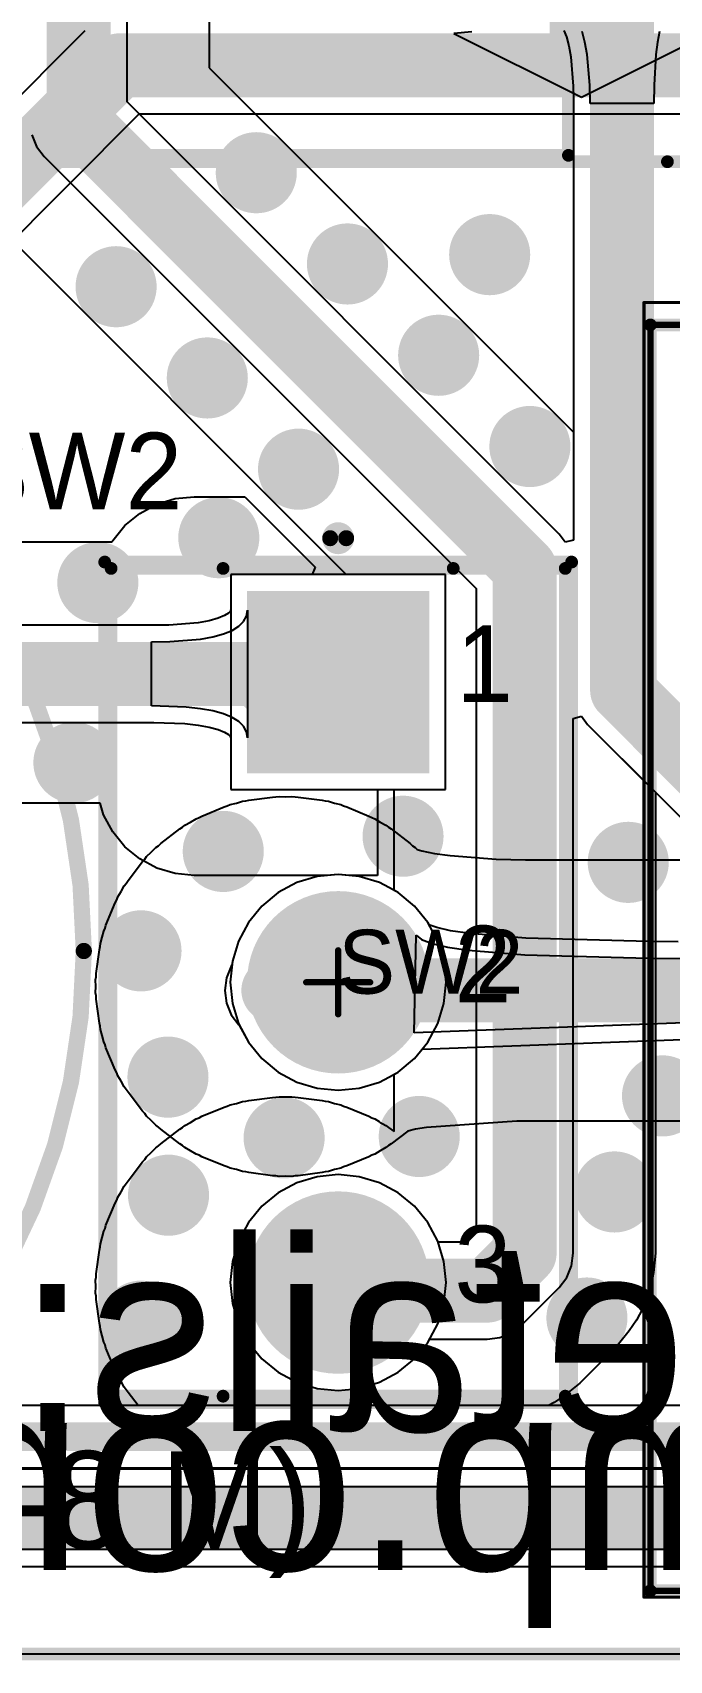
# Model space of a CAD drawing. Header units: millimetres. Extents: x 38.3 to 116.8, y 314 to 397.1.
# Drawn here: x 58.84 to 68.82, y 314 to 339.48 of the extents above; entities that cross this region are included whole.
import ezdxf

# ---------------------------------------------------------------- set-up
doc = ezdxf.new("R2010")
doc.units = ezdxf.units.MM
for name, color, linetype in [('BottomLayer', 5, 'Continuous'), ('BottomOverlay', 54, 'Continuous'), ('BottomSolder', 6, 'Continuous'), ('Mechanical1', 6, 'Continuous'), ('Mechanical13', 56, 'Continuous'), ('Mechanical15', 56, 'Continuous'), ('Mechanical2', 216, 'Continuous'), ('Mechanical3', 76, 'Continuous'), ('Mechanical4', 56, 'Continuous'), ('Mechanical5', 56, 'Continuous'), ('Mechanical6', 56, 'Continuous'), ('MultiLayer', 9, 'Continuous'), ('PadHoleLayer', 156, 'Continuous'), ('TopLayer', 1, 'Continuous'), ('TopOverlay', 2, 'Continuous'), ('TopSolder', 216, 'Continuous'), ('ViaHoleLayer', 16, 'Continuous')]:
    doc.layers.add(name, color=color, linetype=linetype)

# ---------------------------------------------------------------- blocks, each defined once
blk = doc.blocks.new('BOUR_3852A_282_103AL_3_V_57')
at = {"layer": 'Mechanical13', "const_width": 0.1}
for points in [[(-9.525, -19.11), (-9.525, 0.7)], [(-9.525, 0.7), (9.525, 0.7)], [(-9.525, -19.11), (9.525, -19.11)]]:
    blk.add_lwpolyline(points, dxfattribs=at)
at = {"layer": 'Mechanical13', "const_width": 0.05}
for points in [[(-9.55, 0.7, 1), (-9.5, 0.7, 1)], [(-9.55, 0.7, 1), (-9.5, 0.7, 1)], [(-9.55, -19.11, 1), (-9.5, -19.11, 1)], [(-9.55, -19.11, 1), (-9.5, -19.11, 1)]]:
    blk.add_lwpolyline(points, format="xyb", close=True, dxfattribs=at)
at = {"layer": 'Mechanical15', "const_width": 0.05}
for points in [[(-9.625, 1.05), (9.625, 1.05)], [(-9.625, -19.21), (-9.625, 1.05)], [(-9.625, -19.21), (9.625, -19.21)]]:
    blk.add_lwpolyline(points, dxfattribs=at)
at = {"layer": 'Mechanical15', "const_width": 0.025}
for points in [[(-9.637, 1.05, 1), (-9.613, 1.05, 1)], [(-9.637, 1.05, 1), (-9.613, 1.05, 1)], [(-9.637, -19.21, 1), (-9.613, -19.21, 1)], [(-9.637, -19.21, 1), (-9.613, -19.21, 1)]]:
    blk.add_lwpolyline(points, format="xyb", close=True, dxfattribs=at)
at = {"layer": 'TopOverlay', "const_width": 0.2}
for points in [[(-9.525, -19.11), (-9.525, 0.7)], [(-9.525, 0.7), (-7.7, 0.7)], [(-9.525, -19.11), (9.525, -19.11)]]:
    blk.add_lwpolyline(points, dxfattribs=at)
at = {"layer": 'TopOverlay', "const_width": 0.1}
for points in [[(-9.575, 0.7, 1), (-9.475, 0.7, 1)], [(-9.575, 0.7, 1), (-9.475, 0.7, 1)], [(-9.575, -19.11, 1), (-9.475, -19.11, 1)], [(-9.575, -19.11, 1), (-9.475, -19.11, 1)]]:
    blk.add_lwpolyline(points, format="xyb", close=True, dxfattribs=at)
blk = doc.blocks.new('SM_LP_5001_66')
at = {"layer": 'Mechanical13', "const_width": 0.2}
for points in [[(6.4, -5.6), (6.4, 5.6)], [(-6.4, -5.6), (6.4, -5.6)]]:
    blk.add_lwpolyline(points, dxfattribs=at)
at = {"layer": 'Mechanical13', "const_width": 0.1}
blk.add_lwpolyline([(6.35, -5.6, 1), (6.45, -5.6, 1)], format="xyb", close=True, dxfattribs=at)
blk.add_lwpolyline([(6.35, -5.6, 1), (6.45, -5.6, 1)], format="xyb", close=True, dxfattribs=at)
at = {"layer": 'Mechanical15', "const_width": 0.2}
blk.add_lwpolyline([(-8.5, -5.7), (8.5, -5.7)], dxfattribs=at)
at = {"layer": 'Mechanical5', "const_width": 0.2}
blk.add_lwpolyline([(-7.95, -5.7), (7.95, -5.7)], dxfattribs=at)
at = {"layer": 'Mechanical5', "const_width": 0.1}
blk.add_lwpolyline([(7.9, -5.7, 1), (8, -5.7, 1)], format="xyb", close=True, dxfattribs=at)
at = {"layer": 'TopOverlay', "const_width": 0.2}
for points in [[(6.4, -5.6), (6.4, -3.4)], [(-6.4, -5.6), (6.4, -5.6)]]:
    blk.add_lwpolyline(points, dxfattribs=at)
at = {"layer": 'TopOverlay', "const_width": 0.1}
blk.add_lwpolyline([(6.35, -5.6, 1), (6.45, -5.6, 1)], format="xyb", close=True, dxfattribs=at)
blk.add_lwpolyline([(6.35, -5.6, 1), (6.45, -5.6, 1)], format="xyb", close=True, dxfattribs=at)
blk = doc.blocks.new('FP_A101SDCQ04_MFG_68')
at = {"layer": 'BottomLayer', "const_width": 1.427}
for points in [[(-0.714, 0, 1), (0.714, 0, 1)], [(-0.714, -4.699, 1), (0.714, -4.699, 1)]]:
    blk.add_lwpolyline(points, format="xyb", close=True, dxfattribs=at)
at = {"layer": 'BottomLayer'}
blk.add_solid([(-1.427, 3.272), (1.427, 3.272), (-1.427, 6.126), (1.427, 6.126)], dxfattribs=at)
at = {"layer": 'BottomSolder', "const_width": 1.427}
for points in [[(-0.714, 0, 1), (0.714, 0, 1)], [(-0.714, -4.699, 1), (0.714, -4.699, 1)]]:
    blk.add_lwpolyline(points, format="xyb", close=True, dxfattribs=at)
at = {"layer": 'BottomSolder'}
blk.add_solid([(-1.427, 3.272), (1.427, 3.272), (-1.427, 6.126), (1.427, 6.126)], dxfattribs=at)
at = {"layer": 'Mechanical2', "const_width": 0.2}
for points in [[(-3.556, 6.477), (3.556, 6.477)], [(-3.556, -6.477), (-3.556, 6.477)], [(3.556, -6.477), (3.556, 6.477)], [(-3.556, -6.477), (3.556, -6.477)]]:
    blk.add_lwpolyline(points, dxfattribs=at)
at = {"layer": 'Mechanical2', "const_width": 0.1}
for points in [[(-3.606, 6.477, 1), (-3.506, 6.477, 1)], [(-3.606, 6.477, 1), (-3.506, 6.477, 1)], [(3.506, 6.477, 1), (3.606, 6.477, 1)], [(3.506, 6.477, 1), (3.606, 6.477, 1)], [(-3.606, -6.477, 1), (-3.506, -6.477, 1)], [(-3.606, -6.477, 1), (-3.506, -6.477, 1)], [(3.506, -6.477, 1), (3.606, -6.477, 1)], [(3.506, -6.477, 1), (3.606, -6.477, 1)]]:
    blk.add_lwpolyline(points, format="xyb", close=True, dxfattribs=at)
at = {"layer": 'Mechanical3', "const_width": 0.2}
for points in [[(-3.656, 6.577), (3.656, 6.577)], [(-3.656, -6.577), (-3.656, 6.577)], [(3.656, -6.577), (3.656, 6.577)], [(-3.656, -6.577), (3.656, -6.577)]]:
    blk.add_lwpolyline(points, dxfattribs=at)
at = {"layer": 'Mechanical3', "const_width": 0.1}
for points in [[(-3.706, 6.577, 1), (-3.606, 6.577, 1)], [(-3.706, 6.577, 1), (-3.606, 6.577, 1)], [(3.606, 6.577, 1), (3.706, 6.577, 1)], [(3.606, 6.577, 1), (3.706, 6.577, 1)], [(-3.706, -6.577, 1), (-3.606, -6.577, 1)], [(-3.706, -6.577, 1), (-3.606, -6.577, 1)], [(3.606, -6.577, 1), (3.706, -6.577, 1)], [(3.606, -6.577, 1), (3.706, -6.577, 1)]]:
    blk.add_lwpolyline(points, format="xyb", close=True, dxfattribs=at)
at = {"layer": 'Mechanical4', "const_width": 0.2}
for points in [[(-3.656, 6.577), (3.656, 6.577)], [(-3.656, -6.577), (-3.656, 6.577)], [(3.656, -6.577), (3.656, 6.577)], [(-3.656, -6.577), (3.656, -6.577)]]:
    blk.add_lwpolyline(points, dxfattribs=at)
at = {"layer": 'Mechanical4', "const_width": 0.1}
for points in [[(-3.706, 6.577, 1), (-3.606, 6.577, 1)], [(-3.706, 6.577, 1), (-3.606, 6.577, 1)], [(3.606, 6.577, 1), (3.706, 6.577, 1)], [(3.606, 6.577, 1), (3.706, 6.577, 1)], [(-3.706, -6.577, 1), (-3.606, -6.577, 1)], [(-3.706, -6.577, 1), (-3.606, -6.577, 1)], [(3.606, -6.577, 1), (3.706, -6.577, 1)], [(3.606, -6.577, 1), (3.706, -6.577, 1)]]:
    blk.add_lwpolyline(points, format="xyb", close=True, dxfattribs=at)
at = {"layer": 'Mechanical6', "const_width": 0.1}
for points in [[(0, -0.5), (0, 0.5)], [(-0.5, 0), (0.5, 0)]]:
    blk.add_lwpolyline(points, dxfattribs=at)
at = {"layer": 'Mechanical6', "const_width": 0.05}
for points in [[(-0.025, 0.5, 1), (0.025, 0.5, 1)], [(-0.525, 0, 1), (-0.475, 0, 1)], [(0.475, 0, 1), (0.525, 0, 1)], [(-0.025, -0.5, 1), (0.025, -0.5, 1)]]:
    blk.add_lwpolyline(points, format="xyb", close=True, dxfattribs=at)
at = {"layer": 'MultiLayer', "const_width": 1.427}
for points in [[(-0.714, 0, 1), (0.714, 0, 1)], [(-0.714, -4.699, 1), (0.714, -4.699, 1)]]:
    blk.add_lwpolyline(points, format="xyb", close=True, dxfattribs=at)
at = {"layer": 'MultiLayer'}
blk.add_solid([(-1.427, 3.272), (1.427, 3.272), (-1.427, 6.126), (1.427, 6.126)], dxfattribs=at)
at = {"layer": 'PadHoleLayer', "const_width": 0.927}
for points in [[(-0.464, 4.699, 1), (0.464, 4.699, 1)], [(-0.464, 0, 1), (0.464, 0, 1)], [(-0.464, -4.699, 1), (0.464, -4.699, 1)]]:
    blk.add_lwpolyline(points, format="xyb", close=True, dxfattribs=at)
at = {"layer": 'TopLayer', "const_width": 1.427}
for points in [[(-0.714, 0, 1), (0.714, 0, 1)], [(-0.714, -4.699, 1), (0.714, -4.699, 1)]]:
    blk.add_lwpolyline(points, format="xyb", close=True, dxfattribs=at)
at = {"layer": 'TopLayer'}
blk.add_solid([(-1.427, 3.272), (1.427, 3.272), (-1.427, 6.126), (1.427, 6.126)], dxfattribs=at)
at = {"layer": 'TopOverlay'}
for points, const_width in [([(0.125, 6.95, 1), (-0.125, 6.95, 1)], 0.25), ([(-0.188, 6.95, 1), (-0.063, 6.95, 1)], 0.125), ([(0.063, 6.95, 1), (0.188, 6.95, 1)], 0.125), ([(-3.606, 6.477, 1), (-3.506, 6.477, 1)], 0.1), ([(-3.606, 6.477, 1), (-3.506, 6.477, 1)], 0.1), ([(-1.852, 6.477, 1), (-1.752, 6.477, 1)], 0.1), ([(1.752, 6.477, 1), (1.852, 6.477, 1)], 0.1), ([(3.506, 6.477, 1), (3.606, 6.477, 1)], 0.1), ([(3.506, 6.477, 1), (3.606, 6.477, 1)], 0.1), ([(-3.606, -6.477, 1), (-3.506, -6.477, 1)], 0.1), ([(-3.606, -6.477, 1), (-3.506, -6.477, 1)], 0.1), ([(-1.852, -6.477, 1), (-1.752, -6.477, 1)], 0.1), ([(1.752, -6.477, 1), (1.852, -6.477, 1)], 0.1), ([(3.506, -6.477, 1), (3.606, -6.477, 1)], 0.1), ([(3.506, -6.477, 1), (3.606, -6.477, 1)], 0.1)]:
    blk.add_lwpolyline(points, format="xyb", close=True, dxfattribs=dict(at, const_width=const_width))
at = {"layer": 'TopOverlay', "const_width": 0.2}
for points in [[(-3.556, 6.477), (-1.802, 6.477)], [(-3.556, -6.477), (-3.556, 6.477)], [(1.802, 6.477), (3.556, 6.477)], [(3.556, -6.477), (3.556, 6.477)], [(-3.556, -6.477), (-1.802, -6.477)], [(1.802, -6.477), (3.556, -6.477)]]:
    blk.add_lwpolyline(points, dxfattribs=at)
at = {"layer": 'TopSolder', "const_width": 1.427}
for points in [[(-0.714, 0, 1), (0.714, 0, 1)], [(-0.714, -4.699, 1), (0.714, -4.699, 1)]]:
    blk.add_lwpolyline(points, format="xyb", close=True, dxfattribs=at)
at = {"layer": 'TopSolder'}
blk.add_solid([(-1.427, 3.272), (1.427, 3.272), (-1.427, 6.126), (1.427, 6.126)], dxfattribs=at)
at = {"layer": 'Mechanical4'}
blk.add_text('SW2', height=1, dxfattribs=at).set_placement((0, -0.178))
blk = doc.blocks.new('GX_8_86')
at = {"layer": 'Mechanical1'}
for points, const_width in [([(8.625, -3.87, 1), (-12.375, -3.87, 1)], 0.254), ([(8.561, -3.87, 1), (8.688, -3.87, 1)], 0.127)]:
    blk.add_lwpolyline(points, format="xyb", close=True, dxfattribs=dict(at, const_width=const_width))

msp = doc.modelspace()

# ---------------------------------------------------------------- linework, layer by layer
at = {"layer": 'BottomLayer'}
for p, q in [((59.66, 339.501), (56.739, 336.58)), ((65.722, 339.488), (65.437, 339.463)), ((65.437, 339.463), (67.437, 338.463)), ((67.437, 338.463), (69.437, 339.463)), ((67.437, 338.463), (67.437, 338.463)), ((67.437, 338.463), (67.437, 338.463)), ((67.437, 338.463), (67.437, 338.463)), ((67.437, 338.463), (67.437, 338.463)), ((67.437, 338.463), (67.437, 338.463)), ((67.437, 338.463), (67.437, 338.463)), ((67.437, 338.463), (67.437, 338.463)), ((67.437, 338.463), (67.437, 338.463)), ((67.437, 338.463), (67.437, 338.463)), ((67.437, 338.463), (67.437, 338.463)), ((58.038, 335.727), (60.513, 338.202)), ((60.513, 338.202), (98.364, 338.202)), ((65.308, 330.992), (61.946, 330.992)), ((61.946, 330.992), (61.946, 327.63)), ((65.308, 327.63), (65.308, 330.992)), ((61.946, 327.63), (65.308, 327.63)), ((61.889, 327.372), (61.935, 327.393)), ((61.935, 327.393), (62.033, 327.416)), ((62.033, 327.416), (62.129, 327.445)), ((62.129, 327.445), (62.179, 327.45)), ((62.179, 327.45), (62.228, 327.461)), ((62.228, 327.461), (62.601, 327.51)), ((62.601, 327.51), (62.651, 327.512)), ((62.651, 327.512), (62.701, 327.52)), ((62.701, 327.52), (62.801, 327.517)), ((62.801, 327.517), (62.902, 327.52)), ((62.902, 327.52), (62.951, 327.512)), ((62.951, 327.512), (63.002, 327.51)), ((63.002, 327.51), (63.374, 327.461)), ((63.374, 327.461), (63.423, 327.45)), ((63.423, 327.45), (63.473, 327.445)), ((63.473, 327.445), (63.57, 327.416)), ((63.57, 327.416), (63.668, 327.393)), ((63.668, 327.393), (63.713, 327.372)), ((61.228, 327.072), (61.316, 327.119)), ((61.316, 327.119), (61.402, 327.172)), ((61.402, 327.172), (61.449, 327.19)), ((61.449, 327.19), (61.493, 327.214)), ((61.493, 327.214), (61.841, 327.358)), ((61.841, 327.358), (61.889, 327.372)), ((63.713, 327.372), (63.762, 327.358)), ((63.762, 327.358), (64.109, 327.214)), ((64.109, 327.214), (64.153, 327.19)), ((64.153, 327.19), (64.2, 327.172)), ((64.2, 327.172), (64.286, 327.119)), ((64.286, 327.119), (64.374, 327.072)), ((60.848, 326.785), (61.146, 327.013)), ((61.146, 327.013), (61.189, 327.04)), ((61.189, 327.04), (61.228, 327.072)), ((64.374, 327.072), (64.413, 327.04)), ((64.413, 327.04), (64.456, 327.013)), ((64.456, 327.013), (64.754, 326.785)), ((60.628, 326.579), (60.701, 326.647)), ((60.701, 326.647), (60.77, 326.721)), ((60.77, 326.721), (60.811, 326.75)), ((60.811, 326.75), (60.848, 326.785)), ((64.754, 326.785), (64.791, 326.75)), ((64.791, 326.75), (64.832, 326.721)), ((64.832, 326.721), (64.862, 326.689)), ((64.862, 326.689), (64.936, 326.669)), ((64.936, 326.669), (65.133, 326.63)), ((65.133, 326.63), (65.383, 326.596)), ((60.336, 326.203), (60.564, 326.501)), ((60.564, 326.501), (60.599, 326.538)), ((60.599, 326.538), (60.628, 326.579)), ((65.383, 326.596), (66.102, 326.541)), ((66.102, 326.541), (66.562, 326.531)), ((66.562, 326.531), (80.051, 326.531)), ((60.23, 326.032), (60.277, 326.121)), ((60.277, 326.121), (60.309, 326.16)), ((60.309, 326.16), (60.336, 326.203)), ((62.981, 326.173), (62.689, 326.017)), ((62.981, 326.173), (62.689, 326.017)), ((63.297, 326.269), (62.981, 326.173)), ((63.297, 326.269), (62.981, 326.173)), ((63.627, 326.301), (63.297, 326.269)), ((63.627, 326.301), (63.297, 326.269)), ((63.957, 326.269), (63.627, 326.301)), ((63.957, 326.269), (63.627, 326.301)), ((64.273, 326.173), (63.957, 326.269)), ((64.273, 326.173), (63.957, 326.269)), ((64.565, 326.017), (64.273, 326.173)), ((64.565, 326.017), (64.273, 326.173)), ((59.991, 325.508), (60.135, 325.855)), ((60.135, 325.855), (60.159, 325.9)), ((60.159, 325.9), (60.176, 325.947)), ((60.176, 325.947), (60.23, 326.032)), ((62.689, 326.017), (62.433, 325.806)), ((62.689, 326.017), (62.433, 325.806)), ((64.821, 325.806), (64.565, 326.017)), ((64.821, 325.806), (64.565, 326.017)), ((62.433, 325.806), (62.222, 325.55)), ((62.433, 325.806), (62.222, 325.55)), ((65.032, 325.55), (64.821, 325.806)), ((65.032, 325.55), (64.821, 325.806)), ((59.933, 325.316), (59.956, 325.414)), ((59.956, 325.414), (59.977, 325.46)), ((59.977, 325.46), (59.991, 325.508)), ((62.222, 325.55), (62.066, 325.258)), ((62.222, 325.55), (62.066, 325.258)), ((64.815, 323.821), (64.849, 325.349)), ((64.849, 325.349), (64.933, 325.28)), ((65.047, 325.521), (65.032, 325.55)), ((65.047, 325.521), (65.032, 325.55)), ((65.065, 325.507), (65.047, 325.521)), ((65.065, 325.507), (65.047, 325.521)), ((65.171, 325.467), (65.065, 325.507)), ((65.171, 325.467), (65.065, 325.507)), ((65.388, 325.418), (65.171, 325.467)), ((65.388, 325.418), (65.171, 325.467)), ((65.694, 325.374), (65.388, 325.418)), ((65.694, 325.374), (65.388, 325.418)), ((66.566, 325.302), (65.694, 325.374)), ((66.566, 325.302), (65.694, 325.374)), ((59.838, 324.748), (59.887, 325.121)), ((59.887, 325.121), (59.899, 325.17)), ((59.899, 325.17), (59.904, 325.22)), ((59.904, 325.22), (59.933, 325.316)), ((62.066, 325.258), (61.97, 324.942)), ((62.066, 325.258), (61.97, 324.942)), ((64.933, 325.28), (65.097, 325.218)), ((65.097, 325.218), (65.341, 325.163)), ((65.341, 325.163), (65.664, 325.116)), ((65.664, 325.116), (66.552, 325.043)), ((68.487, 325.248), (66.566, 325.302)), ((68.487, 325.248), (66.566, 325.302)), ((68.949, 325.246), (68.487, 325.248)), ((68.949, 325.246), (68.487, 325.248)), ((61.952, 324.865), (61.876, 324.682)), ((61.952, 324.865), (61.876, 324.682)), ((61.964, 324.881), (61.952, 324.865)), ((61.964, 324.881), (61.952, 324.865)), ((61.97, 324.942), (61.964, 324.881)), ((61.97, 324.942), (61.964, 324.881)), ((66.552, 325.043), (68.482, 324.989)), ((68.482, 324.989), (69.286, 324.985)), ((59.828, 324.648), (59.837, 324.698)), ((59.832, 324.548), (59.828, 324.648)), ((59.837, 324.698), (59.838, 324.748)), ((61.876, 324.682), (61.85, 324.485)), ((61.876, 324.682), (61.85, 324.485)), ((59.828, 324.447), (59.832, 324.548)), ((59.837, 324.398), (59.828, 324.447)), ((59.838, 324.347), (59.837, 324.398)), ((59.887, 323.975), (59.838, 324.347)), ((61.85, 324.485), (61.876, 324.288)), ((61.85, 324.485), (61.876, 324.288)), ((61.876, 324.288), (61.952, 324.105)), ((61.876, 324.288), (61.952, 324.105)), ((61.952, 324.105), (62.073, 323.947)), ((61.952, 324.105), (62.073, 323.947)), ((59.899, 323.926), (59.887, 323.975)), ((59.904, 323.875), (59.899, 323.926)), ((59.933, 323.779), (59.904, 323.875)), ((62.073, 323.947), (62.078, 323.943)), ((62.073, 323.947), (62.078, 323.943)), ((62.078, 323.943), (62.222, 323.674)), ((62.078, 323.943), (62.222, 323.674)), ((69.19, 323.985), (64.815, 323.821)), ((59.956, 323.681), (59.933, 323.779)), ((59.977, 323.635), (59.956, 323.681)), ((59.991, 323.587), (59.977, 323.635)), ((60.135, 323.24), (59.991, 323.587)), ((62.222, 323.674), (62.433, 323.418)), ((62.222, 323.674), (62.433, 323.418)), ((64.821, 323.418), (64.944, 323.567)), ((64.821, 323.418), (64.944, 323.567)), ((64.944, 323.567), (69.154, 323.724)), ((64.944, 323.567), (69.154, 323.724)), ((62.433, 323.418), (62.689, 323.207)), ((62.433, 323.418), (62.689, 323.207)), ((64.565, 323.207), (64.821, 323.418)), ((64.565, 323.207), (64.821, 323.418)), ((60.159, 323.196), (60.135, 323.24)), ((60.176, 323.148), (60.159, 323.196)), ((60.23, 323.063), (60.176, 323.148)), ((60.277, 322.974), (60.23, 323.063)), ((62.689, 323.207), (62.981, 323.051)), ((62.689, 323.207), (62.981, 323.051)), ((62.981, 323.051), (63.297, 322.955)), ((62.981, 323.051), (63.297, 322.955)), ((63.957, 322.955), (64.273, 323.051)), ((63.957, 322.955), (64.273, 323.051)), ((64.273, 323.051), (64.565, 323.207)), ((64.273, 323.051), (64.565, 323.207)), ((60.309, 322.935), (60.277, 322.974)), ((60.336, 322.893), (60.309, 322.935)), ((60.564, 322.595), (60.336, 322.893)), ((63.297, 322.955), (63.627, 322.923)), ((63.297, 322.955), (63.627, 322.923)), ((63.627, 322.923), (63.957, 322.955)), ((63.627, 322.923), (63.957, 322.955)), ((60.599, 322.558), (60.564, 322.595)), ((60.628, 322.517), (60.599, 322.558)), ((60.701, 322.448), (60.628, 322.517)), ((60.77, 322.375), (60.701, 322.448)), ((60.811, 322.345), (60.77, 322.375)), ((60.848, 322.311), (60.811, 322.345)), ((61.146, 322.082), (60.848, 322.311)), ((64.719, 322.284), (64.456, 322.082)), ((64.84, 322.313), (64.719, 322.284)), ((65.009, 322.342), (64.84, 322.313)), ((66.426, 322.439), (65.009, 322.342)), ((80.899, 322.439), (66.426, 322.439)), ((61.189, 322.056), (61.146, 322.082)), ((61.228, 322.024), (61.189, 322.056)), ((61.316, 321.976), (61.228, 322.024)), ((64.374, 322.024), (64.286, 321.976)), ((64.413, 322.056), (64.374, 322.024)), ((64.456, 322.082), (64.413, 322.056)), ((61.402, 321.923), (61.316, 321.976)), ((61.449, 321.905), (61.402, 321.923)), ((61.493, 321.882), (61.449, 321.905)), ((61.841, 321.738), (61.493, 321.882)), ((64.109, 321.882), (63.762, 321.738)), ((64.153, 321.905), (64.109, 321.882)), ((64.2, 321.923), (64.153, 321.905)), ((64.286, 321.976), (64.2, 321.923)), ((61.889, 321.723), (61.841, 321.738)), ((61.935, 321.702), (61.889, 321.723)), ((62.033, 321.68), (61.935, 321.702)), ((62.129, 321.65), (62.033, 321.68)), ((62.179, 321.645), (62.129, 321.65)), ((62.228, 321.634), (62.179, 321.645)), ((62.601, 321.585), (62.228, 321.634)), ((62.651, 321.583), (62.601, 321.585)), ((62.701, 321.575), (62.651, 321.583)), ((62.801, 321.578), (62.701, 321.575)), ((62.902, 321.575), (62.801, 321.578)), ((62.951, 321.583), (62.902, 321.575)), ((63.002, 321.585), (62.951, 321.583)), ((63.297, 321.57), (62.981, 321.474)), ((63.374, 321.634), (63.002, 321.585)), ((63.627, 321.602), (63.297, 321.57)), ((63.423, 321.645), (63.374, 321.634)), ((63.473, 321.65), (63.423, 321.645)), ((63.57, 321.68), (63.473, 321.65)), ((63.668, 321.702), (63.57, 321.68)), ((63.957, 321.57), (63.627, 321.602)), ((63.713, 321.723), (63.668, 321.702)), ((63.762, 321.738), (63.713, 321.723)), ((64.273, 321.474), (63.957, 321.57)), ((62.689, 321.318), (62.433, 321.107)), ((62.981, 321.474), (62.689, 321.318)), ((64.565, 321.318), (64.273, 321.474)), ((64.821, 321.107), (64.565, 321.318)), ((62.433, 321.107), (62.222, 320.851)), ((65.032, 320.851), (64.821, 321.107)), ((62.222, 320.851), (62.066, 320.559)), ((65.188, 320.559), (65.032, 320.851)), ((62.066, 320.559), (61.97, 320.243)), ((65.284, 320.243), (65.188, 320.559)), ((61.97, 320.243), (61.938, 319.913)), ((65.316, 319.913), (65.284, 320.243)), ((61.938, 319.913), (61.97, 319.583)), ((65.284, 319.583), (65.316, 319.913)), ((61.97, 319.583), (62.066, 319.267)), ((65.188, 319.267), (65.284, 319.583)), ((62.066, 319.267), (62.222, 318.975)), ((65.032, 318.975), (65.188, 319.267)), ((62.222, 318.975), (62.433, 318.719)), ((64.821, 318.719), (65.032, 318.975)), ((62.433, 318.719), (62.689, 318.508)), ((64.565, 318.508), (64.821, 318.719)), ((62.689, 318.508), (62.981, 318.352)), ((64.273, 318.352), (64.565, 318.508)), ((62.981, 318.352), (63.297, 318.256)), ((63.297, 318.256), (63.627, 318.224)), ((63.627, 318.224), (63.957, 318.256)), ((63.957, 318.256), (64.273, 318.352)), ((76.52, 316.991), (46.797, 316.991)), ((46.482, 315.469), (76.835, 315.469)), ((106.738, 314.099), (39.495, 314.098))]:
    msp.add_line(p, q, dxfattribs=at)
at = {"layer": 'BottomLayer', "const_width": 1}
for points in [[(67.437, 338.963), (67.437, 356.235)], [(57.277, 336.042), (60.198, 338.963)], [(60.198, 338.963), (67.437, 338.963)], [(67.437, 338.963), (98.679, 338.963)], [(62.611, 324.485), (80.899, 324.485)], [(46.482, 316.23), (76.835, 316.23)]]:
    msp.add_lwpolyline(points, dxfattribs=at)
at = {"layer": 'BottomLayer'}
for points, const_width in [([(59.948, 338.963, 1), (60.448, 338.963, 1)], 0.5), ([(59.948, 338.963, 1), (60.448, 338.963, 1)], 0.5), ([(67.187, 338.963, 1), (67.687, 338.963, 1)], 0.5), ([(67.187, 338.963, 1), (67.687, 338.963, 1)], 0.5), ([(67.187, 338.963, 1), (67.687, 338.963, 1)], 0.5), ([(62.027, 337.282, 1), (62.662, 337.282, 1)], 0.635), ([(65.682, 336, 1), (66.317, 336, 1)], 0.635), ([(63.455, 335.854, 1), (64.09, 335.854, 1)], 0.635), ([(59.832, 335.498, 1), (60.467, 335.498, 1)], 0.635), ([(64.883, 334.425, 1), (65.518, 334.425, 1)], 0.635), ([(61.26, 334.07, 1), (61.895, 334.07, 1)], 0.635), ([(66.312, 332.997, 1), (66.947, 332.997, 1)], 0.635), ([(62.689, 332.642, 1), (63.324, 332.642, 1)], 0.635), ([(61.44, 331.57, 1), (62.075, 331.57, 1)], 0.635), ([(59.546, 330.867, 1), (60.181, 330.867, 1)], 0.635), ([(59.171, 328.049, 1), (59.806, 328.049, 1)], 0.635), ([(64.326, 326.898, 1), (64.96, 326.898, 1)], 0.635), ([(61.51, 326.66, 1), (62.145, 326.66, 1)], 0.635), ([(67.852, 326.489, 1), (68.487, 326.489, 1)], 0.635), ([(60.222, 325.104, 1), (60.857, 325.104, 1)], 0.635), ([(62.361, 324.485, 1), (62.861, 324.485, 1)], 0.5), ([(60.644, 323.128, 1), (61.279, 323.128, 1)], 0.635), ([(68.389, 322.834, 1), (69.024, 322.834, 1)], 0.635), ([(62.463, 322.177, 1), (63.098, 322.177, 1)], 0.635), ([(64.579, 322.199, 1), (65.214, 322.199, 1)], 0.635), ([(60.653, 321.28, 1), (61.288, 321.28, 1)], 0.635), ([(67.637, 321.331, 1), (68.272, 321.331, 1)], 0.635), ([(67.205, 319.358, 1), (67.84, 319.358, 1)], 0.635), ([(60.218, 319.308, 1), (60.853, 319.308, 1)], 0.635)]:
    msp.add_lwpolyline(points, format="xyb", close=True, dxfattribs=dict(at, const_width=const_width))
at = {"layer": 'Mechanical1', "const_width": 0.2}
msp.add_lwpolyline([(39.494, 314.099), (106.738, 314.099)], dxfattribs=at)
at = {"layer": 'MultiLayer', "const_width": 0.635}
for points in [[(62.027, 337.282, 1), (62.662, 337.282, 1)], [(65.682, 336, 1), (66.317, 336, 1)], [(63.455, 335.854, 1), (64.09, 335.854, 1)], [(59.832, 335.498, 1), (60.467, 335.498, 1)], [(64.883, 334.425, 1), (65.518, 334.425, 1)], [(61.26, 334.07, 1), (61.895, 334.07, 1)], [(66.312, 332.997, 1), (66.947, 332.997, 1)], [(62.689, 332.642, 1), (63.324, 332.642, 1)], [(61.44, 331.57, 1), (62.075, 331.57, 1)], [(59.546, 330.867, 1), (60.181, 330.867, 1)], [(59.171, 328.049, 1), (59.806, 328.049, 1)], [(64.326, 326.898, 1), (64.96, 326.898, 1)], [(61.51, 326.66, 1), (62.145, 326.66, 1)], [(67.852, 326.489, 1), (68.487, 326.489, 1)], [(60.222, 325.104, 1), (60.857, 325.104, 1)], [(60.644, 323.128, 1), (61.279, 323.128, 1)], [(68.389, 322.834, 1), (69.024, 322.834, 1)], [(62.463, 322.177, 1), (63.098, 322.177, 1)], [(64.579, 322.199, 1), (65.214, 322.199, 1)], [(60.653, 321.28, 1), (61.288, 321.28, 1)], [(67.637, 321.331, 1), (68.272, 321.331, 1)], [(67.205, 319.358, 1), (67.84, 319.358, 1)], [(60.218, 319.308, 1), (60.853, 319.308, 1)]]:
    msp.add_lwpolyline(points, format="xyb", close=True, dxfattribs=at)
at = {"layer": 'TopLayer'}
for p, q in [((60.324, 338.389), (60.324, 343.662)), ((60.324, 338.389), (60.324, 343.662)), ((61.609, 343.662), (61.609, 338.922)), ((67.16, 339.509), (67.201, 339.409)), ((67.201, 339.409), (67.239, 339.27)), ((67.492, 339.327), (67.447, 339.492)), ((68.661, 339.492), (68.629, 339.327)), ((67.239, 339.27), (67.27, 339.098)), ((67.27, 339.098), (67.308, 338.639)), ((67.527, 339.132), (67.492, 339.327)), ((67.567, 338.652), (67.527, 339.132)), ((68.604, 339.132), (68.576, 338.652)), ((68.629, 339.327), (68.604, 339.132)), ((61.609, 338.922), (67.311, 333.219)), ((67.308, 338.639), (67.311, 338.452)), ((67.572, 338.367), (67.567, 338.652)), ((68.576, 338.652), (68.572, 338.367)), ((67.086, 331.627), (60.324, 338.389)), ((67.086, 331.627), (60.324, 338.389)), ((67.311, 338.452), (67.311, 331.531)), ((68.572, 338.367), (67.572, 338.367)), ((58.828, 337.877), (58.904, 337.694)), ((58.828, 337.877), (58.904, 337.694)), ((58.904, 337.694), (59.025, 337.536)), ((58.904, 337.694), (59.025, 337.536)), ((59.025, 337.536), (65.787, 330.774)), ((59.025, 337.536), (65.787, 330.774)), ((63.751, 330.992), (58.116, 336.627)), ((67.311, 333.219), (67.311, 331.531)), ((60.52, 331.951), (60.786, 332.093)), ((60.786, 332.093), (61.074, 332.181)), ((61.074, 332.181), (61.374, 332.21)), ((61.374, 332.21), (62.167, 332.21)), ((62.167, 332.21), (63.267, 331.109)), ((60.096, 331.527), (60.288, 331.76)), ((60.288, 331.76), (60.52, 331.951)), ((55.372, 331.506), (60.085, 331.506)), ((60.085, 331.506), (60.096, 331.527)), ((67.184, 331.498), (67.086, 331.627)), ((67.184, 331.498), (67.086, 331.627)), ((67.311, 331.531), (67.184, 331.498)), ((67.311, 331.531), (67.184, 331.498)), ((65.308, 330.992), (61.946, 330.992)), ((61.946, 330.992), (61.946, 330.451)), ((63.219, 330.992), (61.946, 330.992)), ((61.946, 330.992), (61.946, 330.451)), ((63.267, 331.109), (63.219, 330.992)), ((65.308, 330.992), (63.751, 330.992)), ((65.308, 327.63), (65.308, 330.992)), ((65.308, 327.63), (65.308, 330.992)), ((65.787, 330.774), (65.787, 320.687)), ((65.787, 330.774), (65.787, 320.687)), ((61.946, 330.451), (61.942, 330.426)), ((61.946, 330.451), (61.942, 330.426)), ((62.191, 330.343), (62.206, 330.438)), ((62.206, 330.438), (62.206, 328.438)), ((60.788, 330.199), (55.35, 330.199)), ((60.788, 330.199), (55.35, 330.199)), ((60.976, 330.202), (60.788, 330.199)), ((60.976, 330.202), (60.788, 330.199)), ((61.436, 330.24), (60.976, 330.202)), ((61.436, 330.24), (60.976, 330.202)), ((61.608, 330.271), (61.436, 330.24)), ((61.608, 330.271), (61.436, 330.24)), ((61.747, 330.309), (61.608, 330.271)), ((61.747, 330.309), (61.608, 330.271)), ((61.848, 330.35), (61.747, 330.309)), ((61.848, 330.35), (61.747, 330.309)), ((61.909, 330.388), (61.848, 330.35)), ((61.909, 330.388), (61.848, 330.35)), ((61.935, 330.414), (61.909, 330.388)), ((61.935, 330.414), (61.909, 330.388)), ((61.942, 330.426), (61.935, 330.414)), ((61.942, 330.426), (61.935, 330.414)), ((61.966, 330.118), (62.071, 330.183)), ((62.071, 330.183), (62.146, 330.258)), ((62.146, 330.258), (62.191, 330.343)), ((60.703, 329.938), (60.989, 329.943)), ((60.703, 328.938), (60.703, 329.938)), ((60.989, 329.943), (61.47, 329.983)), ((61.47, 329.983), (61.665, 330.018)), ((61.665, 330.018), (61.83, 330.063)), ((61.83, 330.063), (61.966, 330.118)), ((61.244, 328.918), (60.703, 328.938)), ((61.47, 328.893), (61.244, 328.918)), ((55.665, 328.677), (60.74, 328.677)), ((55.665, 328.677), (60.74, 328.677)), ((60.74, 328.677), (61.225, 328.66)), ((60.74, 328.677), (61.225, 328.66)), ((61.225, 328.66), (61.432, 328.637)), ((61.225, 328.66), (61.432, 328.637)), ((61.665, 328.858), (61.47, 328.893)), ((61.83, 328.813), (61.665, 328.858)), ((61.966, 328.758), (61.83, 328.813)), ((62.071, 328.693), (61.966, 328.758)), ((62.146, 328.618), (62.071, 328.693)), ((67.309, 328.742), (67.436, 328.775)), ((67.309, 328.742), (67.436, 328.775)), ((67.309, 320.372), (67.309, 328.742)), ((67.309, 320.372), (67.309, 328.742)), ((67.436, 328.775), (67.534, 328.646)), ((67.436, 328.775), (67.534, 328.646)), ((61.432, 328.637), (61.608, 328.605)), ((61.432, 328.637), (61.608, 328.605)), ((61.608, 328.605), (61.747, 328.567)), ((61.608, 328.605), (61.747, 328.567)), ((61.747, 328.567), (61.848, 328.526)), ((61.747, 328.567), (61.848, 328.526)), ((61.848, 328.526), (61.909, 328.488)), ((61.848, 328.526), (61.909, 328.488)), ((61.909, 328.488), (61.935, 328.462)), ((61.909, 328.488), (61.935, 328.462)), ((61.935, 328.462), (61.942, 328.45)), ((61.935, 328.462), (61.942, 328.45)), ((61.942, 328.45), (61.946, 328.425)), ((61.942, 328.45), (61.946, 328.425)), ((61.946, 328.425), (61.946, 327.63)), ((61.946, 328.425), (61.946, 327.63)), ((62.191, 328.533), (62.146, 328.618)), ((62.206, 328.438), (62.191, 328.533)), ((67.534, 328.646), (71.344, 324.836)), ((67.534, 328.646), (68.594, 327.586)), ((61.946, 327.63), (65.308, 327.63)), ((61.946, 327.63), (64.243, 327.63)), ((64.243, 327.63), (64.243, 326.285)), ((64.502, 326.051), (64.502, 327.63)), ((64.502, 327.63), (65.308, 327.63)), ((59.899, 327.414), (56.195, 327.414)), ((59.954, 327.232), (59.899, 327.414)), ((68.594, 327.586), (68.594, 320.372)), ((60.096, 326.966), (59.954, 327.232)), ((60.288, 326.733), (60.096, 326.966)), ((60.52, 326.542), (60.288, 326.733)), ((60.786, 326.4), (60.52, 326.542)), ((61.074, 326.313), (60.786, 326.4)), ((61.374, 326.283), (61.074, 326.313)), ((63.443, 326.283), (61.374, 326.283)), ((62.981, 326.173), (62.689, 326.017)), ((63.297, 326.269), (62.981, 326.173)), ((63.627, 326.301), (63.297, 326.269)), ((63.627, 326.301), (63.443, 326.283)), ((63.957, 326.269), (63.627, 326.301)), ((63.811, 326.283), (63.627, 326.301)), ((64.228, 326.283), (63.811, 326.283)), ((64.273, 326.173), (63.957, 326.269)), ((64.243, 326.285), (64.228, 326.283)), ((64.565, 326.017), (64.273, 326.173)), ((62.689, 326.017), (62.433, 325.806)), ((64.565, 326.017), (64.502, 326.051)), ((64.821, 325.806), (64.565, 326.017)), ((64.821, 325.806), (64.565, 326.017)), ((62.433, 325.806), (62.222, 325.55)), ((65.032, 325.55), (64.821, 325.806)), ((65.032, 325.55), (64.821, 325.806)), ((62.222, 325.55), (62.066, 325.258)), ((65.188, 325.258), (65.032, 325.55)), ((65.188, 325.258), (65.032, 325.55)), ((62.066, 325.258), (61.97, 324.942)), ((65.284, 324.942), (65.188, 325.258)), ((65.284, 324.942), (65.188, 325.258)), ((61.97, 324.942), (61.938, 324.612)), ((65.316, 324.612), (65.284, 324.942)), ((65.316, 324.612), (65.284, 324.942)), ((61.938, 324.612), (61.97, 324.282)), ((65.284, 324.282), (65.316, 324.612)), ((65.284, 324.282), (65.316, 324.612)), ((61.97, 324.282), (62.066, 323.966)), ((65.188, 323.966), (65.284, 324.282)), ((65.188, 323.966), (65.284, 324.282)), ((62.066, 323.966), (62.222, 323.674)), ((65.032, 323.674), (65.188, 323.966)), ((65.032, 323.674), (65.188, 323.966)), ((62.222, 323.674), (62.433, 323.418)), ((64.821, 323.418), (65.032, 323.674)), ((64.821, 323.418), (65.032, 323.674)), ((62.433, 323.418), (62.689, 323.207)), ((64.565, 323.207), (64.821, 323.418)), ((64.565, 323.207), (64.821, 323.418)), ((62.689, 323.207), (62.981, 323.051)), ((62.981, 323.051), (63.297, 322.955)), ((63.957, 322.955), (64.273, 323.051)), ((64.273, 323.051), (64.565, 323.207)), ((64.502, 323.173), (64.565, 323.207)), ((64.502, 322.434), (64.502, 323.173)), ((62.228, 322.762), (62.601, 322.811)), ((62.601, 322.811), (62.651, 322.813)), ((62.651, 322.813), (62.701, 322.821)), ((62.701, 322.821), (62.801, 322.818)), ((62.801, 322.818), (62.902, 322.821)), ((62.902, 322.821), (62.951, 322.813)), ((62.951, 322.813), (63.002, 322.811)), ((63.002, 322.811), (63.374, 322.762)), ((63.297, 322.955), (63.627, 322.923)), ((63.627, 322.923), (63.957, 322.955)), ((61.493, 322.515), (61.841, 322.659)), ((61.841, 322.659), (61.889, 322.673)), ((61.889, 322.673), (61.935, 322.694)), ((61.935, 322.694), (62.033, 322.717)), ((62.033, 322.717), (62.129, 322.746)), ((62.129, 322.746), (62.179, 322.751)), ((62.179, 322.751), (62.228, 322.762)), ((63.374, 322.762), (63.423, 322.751)), ((63.423, 322.751), (63.473, 322.746)), ((63.473, 322.746), (63.57, 322.717)), ((63.57, 322.717), (63.668, 322.694)), ((63.668, 322.694), (63.713, 322.673)), ((63.713, 322.673), (63.762, 322.659)), ((63.762, 322.659), (64.109, 322.515)), ((60.848, 322.086), (61.146, 322.314)), ((61.146, 322.314), (61.189, 322.341)), ((61.189, 322.341), (61.228, 322.373)), ((61.228, 322.373), (61.316, 322.42)), ((61.316, 322.42), (61.402, 322.473)), ((61.402, 322.473), (61.449, 322.491)), ((61.449, 322.491), (61.493, 322.515)), ((64.109, 322.515), (64.153, 322.491)), ((64.153, 322.491), (64.2, 322.473)), ((64.2, 322.473), (64.268, 322.432)), ((64.268, 322.432), (64.286, 322.42)), ((64.286, 322.42), (64.328, 322.397)), ((64.328, 322.397), (64.375, 322.373)), ((64.375, 322.373), (64.375, 322.373)), ((64.375, 322.373), (64.375, 322.373)), ((64.375, 322.373), (64.413, 322.341)), ((64.413, 322.341), (64.502, 322.279)), ((64.502, 322.424), (64.502, 322.434)), ((64.502, 322.279), (64.502, 322.424)), ((64.502, 322.424), (64.502, 322.424)), ((64.502, 322.424), (64.502, 322.424)), ((64.502, 322.424), (64.502, 322.424)), ((60.77, 322.022), (60.811, 322.051)), ((60.811, 322.051), (60.848, 322.086)), ((60.336, 321.504), (60.564, 321.802)), ((60.564, 321.802), (60.599, 321.839)), ((60.599, 321.839), (60.628, 321.88)), ((60.628, 321.88), (60.701, 321.948)), ((60.701, 321.948), (60.77, 322.022)), ((63.297, 321.57), (62.981, 321.474)), ((63.297, 321.57), (62.981, 321.474)), ((63.627, 321.602), (63.297, 321.57)), ((63.627, 321.602), (63.297, 321.57)), ((63.957, 321.57), (63.627, 321.602)), ((63.957, 321.57), (63.627, 321.602)), ((64.273, 321.474), (63.957, 321.57)), ((64.273, 321.474), (63.957, 321.57)), ((60.176, 321.248), (60.23, 321.333)), ((60.23, 321.333), (60.277, 321.422)), ((60.277, 321.422), (60.309, 321.461)), ((60.309, 321.461), (60.336, 321.504)), ((62.689, 321.318), (62.433, 321.107)), ((62.689, 321.318), (62.433, 321.107)), ((62.981, 321.474), (62.689, 321.318)), ((62.981, 321.474), (62.689, 321.318)), ((64.565, 321.318), (64.273, 321.474)), ((64.565, 321.318), (64.273, 321.474)), ((64.821, 321.107), (64.565, 321.318)), ((64.821, 321.107), (64.565, 321.318)), ((59.991, 320.809), (60.135, 321.156)), ((60.135, 321.156), (60.159, 321.201)), ((60.159, 321.201), (60.176, 321.248)), ((62.433, 321.107), (62.222, 320.851)), ((62.433, 321.107), (62.222, 320.851)), ((65.032, 320.851), (64.821, 321.107)), ((65.032, 320.851), (64.821, 321.107)), ((59.956, 320.715), (59.977, 320.761)), ((59.977, 320.761), (59.991, 320.809)), ((62.222, 320.851), (62.066, 320.559)), ((62.222, 320.851), (62.066, 320.559)), ((65.188, 320.559), (65.032, 320.851)), ((65.188, 320.559), (65.032, 320.851)), ((59.899, 320.471), (59.904, 320.521)), ((59.904, 320.521), (59.933, 320.617)), ((59.933, 320.617), (59.956, 320.715)), ((62.066, 320.559), (61.97, 320.243)), ((62.066, 320.559), (61.97, 320.243)), ((65.192, 320.547), (65.188, 320.559)), ((65.192, 320.547), (65.188, 320.559)), ((65.647, 320.547), (65.192, 320.547)), ((65.647, 320.547), (65.192, 320.547)), ((65.787, 320.687), (65.647, 320.547)), ((65.787, 320.687), (65.647, 320.547)), ((59.838, 320.049), (59.887, 320.422)), ((59.887, 320.422), (59.899, 320.471)), ((61.97, 320.243), (61.938, 319.913)), ((61.97, 320.243), (61.938, 319.913)), ((67.283, 320.175), (67.309, 320.372)), ((67.283, 320.175), (67.309, 320.372)), ((68.594, 320.372), (68.565, 320.072)), ((59.828, 319.949), (59.837, 319.999)), ((59.837, 319.999), (59.838, 320.049)), ((67.086, 319.834), (67.207, 319.992)), ((67.086, 319.834), (67.207, 319.992)), ((67.207, 319.992), (67.238, 320.068)), ((67.207, 319.992), (67.238, 320.068)), ((67.238, 320.068), (67.283, 320.175)), ((67.238, 320.068), (67.283, 320.175)), ((68.565, 320.072), (68.526, 319.877)), ((59.832, 319.849), (59.828, 319.949)), ((59.828, 319.748), (59.832, 319.849)), ((59.837, 319.699), (59.828, 319.748)), ((61.938, 319.913), (61.97, 319.583)), ((61.938, 319.913), (61.97, 319.583)), ((66.5, 319.248), (67.086, 319.834)), ((66.5, 319.248), (67.086, 319.834)), ((68.526, 319.877), (68.439, 319.589)), ((59.838, 319.648), (59.837, 319.699)), ((59.887, 319.276), (59.838, 319.648)), ((61.97, 319.583), (62.066, 319.267)), ((61.97, 319.583), (62.066, 319.267)), ((68.439, 319.589), (68.297, 319.323)), ((59.899, 319.227), (59.887, 319.276)), ((59.904, 319.176), (59.899, 319.227)), ((62.066, 319.267), (62.222, 318.975)), ((62.066, 319.267), (62.222, 318.975)), ((66.342, 319.127), (66.5, 319.248)), ((66.342, 319.127), (66.5, 319.248)), ((68.297, 319.323), (68.186, 319.158)), ((59.933, 319.08), (59.904, 319.176)), ((59.956, 318.982), (59.933, 319.08)), ((59.977, 318.936), (59.956, 318.982)), ((62.222, 318.975), (62.433, 318.719)), ((62.222, 318.975), (62.433, 318.719)), ((64.821, 318.719), (65.032, 318.975)), ((64.821, 318.719), (65.032, 318.975)), ((65.032, 318.975), (65.059, 319.025)), ((65.032, 318.975), (65.059, 319.025)), ((65.059, 319.025), (65.962, 319.025)), ((65.059, 319.025), (65.962, 319.025)), ((65.962, 319.025), (66.159, 319.051)), ((65.962, 319.025), (66.159, 319.051)), ((66.159, 319.051), (66.342, 319.127)), ((66.159, 319.051), (66.342, 319.127)), ((68.186, 319.158), (67.995, 318.925)), ((59.991, 318.888), (59.977, 318.936)), ((60.135, 318.541), (59.991, 318.888)), ((62.433, 318.719), (62.689, 318.508)), ((62.433, 318.719), (62.689, 318.508)), ((64.565, 318.508), (64.821, 318.719)), ((64.565, 318.508), (64.821, 318.719)), ((67.995, 318.925), (67.409, 318.339)), ((67.995, 318.925), (67.995, 318.925)), ((67.995, 318.925), (67.995, 318.925)), ((60.159, 318.497), (60.135, 318.541)), ((60.176, 318.449), (60.159, 318.497)), ((62.689, 318.508), (62.981, 318.352)), ((62.689, 318.508), (62.981, 318.352)), ((64.273, 318.352), (64.565, 318.508)), ((64.273, 318.352), (64.565, 318.508)), ((60.23, 318.364), (60.176, 318.449)), ((60.277, 318.275), (60.23, 318.364)), ((60.309, 318.236), (60.277, 318.275)), ((60.336, 318.194), (60.309, 318.236)), ((62.981, 318.352), (63.297, 318.256)), ((62.981, 318.352), (63.297, 318.256)), ((63.297, 318.256), (63.627, 318.224)), ((63.297, 318.256), (63.627, 318.224)), ((63.627, 318.224), (63.957, 318.256)), ((63.627, 318.224), (63.957, 318.256)), ((63.957, 318.256), (64.273, 318.352)), ((63.957, 318.256), (64.273, 318.352)), ((67.409, 318.339), (67.176, 318.148)), ((67.409, 318.339), (67.409, 318.339)), ((67.409, 318.339), (67.409, 318.339)), ((89.984, 317.988), (53.415, 317.988)), ((60.493, 317.988), (60.336, 318.194)), ((66.919, 317.988), (60.493, 317.988)), ((67.011, 318.037), (66.919, 317.988)), ((67.176, 318.148), (67.011, 318.037)), ((53.213, 317.012), (89.99, 317.012)), ((91.425, 316.718), (50.367, 316.718)), ((50.165, 315.742), (94.996, 315.742)), ((106.738, 314.099), (39.495, 314.098))]:
    msp.add_line(p, q, dxfattribs=at)
for points, const_width in [([(59.563, 338.074), (59.563, 343.662)], 1), ([(68.072, 329.184), (68.072, 340.364)], 1), ([(59.563, 338.074), (66.548, 331.089)], 1), ([(66.548, 320.372), (66.548, 331.089)], 1), ([(55.35, 329.438), (62.357, 329.438)], 1), ([(62.357, 329.438), (62.611, 329.184)], 1), ([(68.072, 329.184), (71.882, 325.374)], 1), ([(65.962, 319.786), (66.548, 320.372)], 1), ([(63.627, 319.786), (65.962, 319.786)], 1), ([(53.213, 317.5), (92.075, 317.5)], 0.45), ([(50.165, 316.23), (94.996, 316.23)], 0.45)]:
    msp.add_lwpolyline(points, dxfattribs=dict(at, const_width=const_width))
for points, const_width in [([(59.313, 338.074, 1), (59.813, 338.074, 1)], 0.5), ([(59.313, 338.074, 1), (59.813, 338.074, 1)], 0.5), ([(62.027, 337.282, 1), (62.662, 337.282, 1)], 0.635), ([(65.682, 336, 1), (66.317, 336, 1)], 0.635), ([(63.455, 335.854, 1), (64.09, 335.854, 1)], 0.635), ([(59.832, 335.498, 1), (60.467, 335.498, 1)], 0.635), ([(64.883, 334.425, 1), (65.518, 334.425, 1)], 0.635), ([(61.26, 334.07, 1), (61.895, 334.07, 1)], 0.635), ([(66.312, 332.997, 1), (66.947, 332.997, 1)], 0.635), ([(62.689, 332.642, 1), (63.324, 332.642, 1)], 0.635), ([(61.44, 331.57, 1), (62.075, 331.57, 1)], 0.635), ([(59.546, 330.867, 1), (60.181, 330.867, 1)], 0.635), ([(66.298, 331.089, 1), (66.798, 331.089, 1)], 0.5), ([(66.298, 331.089, 1), (66.798, 331.089, 1)], 0.5), ([(62.107, 329.438, 1), (62.607, 329.438, 1)], 0.5), ([(62.107, 329.438, 1), (62.607, 329.438, 1)], 0.5), ([(62.361, 329.184, 1), (62.861, 329.184, 1)], 0.5), ([(67.822, 329.184, 1), (68.322, 329.184, 1)], 0.5), ([(67.822, 329.184, 1), (68.322, 329.184, 1)], 0.5), ([(59.171, 328.049, 1), (59.806, 328.049, 1)], 0.635), ([(64.326, 326.898, 1), (64.96, 326.898, 1)], 0.635), ([(61.51, 326.66, 1), (62.145, 326.66, 1)], 0.635), ([(67.852, 326.489, 1), (68.487, 326.489, 1)], 0.635), ([(60.222, 325.104, 1), (60.857, 325.104, 1)], 0.635), ([(60.644, 323.128, 1), (61.279, 323.128, 1)], 0.635), ([(68.389, 322.834, 1), (69.024, 322.834, 1)], 0.635), ([(62.463, 322.177, 1), (63.098, 322.177, 1)], 0.635), ([(64.579, 322.199, 1), (65.214, 322.199, 1)], 0.635), ([(60.653, 321.28, 1), (61.288, 321.28, 1)], 0.635), ([(67.637, 321.331, 1), (68.272, 321.331, 1)], 0.635), ([(66.298, 320.372, 1), (66.798, 320.372, 1)], 0.5), ([(66.298, 320.372, 1), (66.798, 320.372, 1)], 0.5), ([(63.377, 319.786, 1), (63.877, 319.786, 1)], 0.5), ([(65.712, 319.786, 1), (66.212, 319.786, 1)], 0.5), ([(65.712, 319.786, 1), (66.212, 319.786, 1)], 0.5), ([(67.205, 319.358, 1), (67.84, 319.358, 1)], 0.635), ([(60.218, 319.308, 1), (60.853, 319.308, 1)], 0.635)]:
    msp.add_lwpolyline(points, format="xyb", close=True, dxfattribs=dict(at, const_width=const_width))
at = {"layer": 'ViaHoleLayer', "const_width": 0.254}
for points in [[(62.217, 337.282, 1), (62.471, 337.282, 1)], [(63.645, 335.854, 1), (63.899, 335.854, 1)], [(65.873, 336, 1), (66.127, 336, 1)], [(60.023, 335.498, 1), (60.277, 335.498, 1)], [(65.074, 334.425, 1), (65.328, 334.425, 1)], [(61.451, 334.07, 1), (61.705, 334.07, 1)], [(66.502, 332.997, 1), (66.756, 332.997, 1)], [(62.879, 332.642, 1), (63.133, 332.642, 1)], [(61.63, 331.57, 1), (61.884, 331.57, 1)], [(59.737, 330.867, 1), (59.991, 330.867, 1)], [(59.361, 328.049, 1), (59.615, 328.049, 1)], [(64.516, 326.898, 1), (64.77, 326.898, 1)], [(61.701, 326.66, 1), (61.955, 326.66, 1)], [(68.042, 326.489, 1), (68.296, 326.489, 1)], [(60.413, 325.104, 1), (60.667, 325.104, 1)], [(60.834, 323.128, 1), (61.088, 323.128, 1)], [(68.58, 322.834, 1), (68.834, 322.834, 1)], [(62.653, 322.177, 1), (62.907, 322.177, 1)], [(64.77, 322.199, 1), (65.024, 322.199, 1)], [(60.843, 321.28, 1), (61.097, 321.28, 1)], [(67.827, 321.331, 1), (68.081, 321.331, 1)], [(60.409, 319.308, 1), (60.663, 319.308, 1)], [(67.396, 319.358, 1), (67.65, 319.358, 1)]]:
    msp.add_lwpolyline(points, format="xyb", close=True, dxfattribs=at)

# ---------------------------------------------------------------- block references
at = {"rotation": 360}
msp.add_blockref('SM_LP_5001_66', (60.833, 343.154), dxfattribs=at)
for name, p in [('BOUR_3852A_282_103AL_3_V_57', (78.041, 334.2)), ('GX_8_86', (51.019, 328.972)), ('FP_A101SDCQ04_MFG_68', (63.627, 324.612))]:
    msp.add_blockref(name, p)

# ---------------------------------------------------------------- texts
at = {"layer": 'BottomOverlay', "text_generation_flag": 2}
for s, p in [('For more details:', (88.693, 317.588)), ('info@4s6tmp.com', (88.693, 315.412))]:
    msp.add_text(s, height=3, rotation=360, dxfattribs=at).set_placement(p)
at = {"layer": 'TopOverlay'}
for s, height, p in [('SW2', 1.2, (57.71, 332.013)), ('Mic Input. (GX-8 M)', 1.524, (45.439, 315.75))]:
    msp.add_text(s, height=height, dxfattribs=at).set_placement(p)
for s, p in [('1', (65.475, 328.998)), ('2', (65.447, 324.297)), ('3', (65.447, 319.603))]:
    msp.add_text(s, height=1.2, rotation=360, dxfattribs=at).set_placement(p)

doc.saveas('drawing.dxf')
